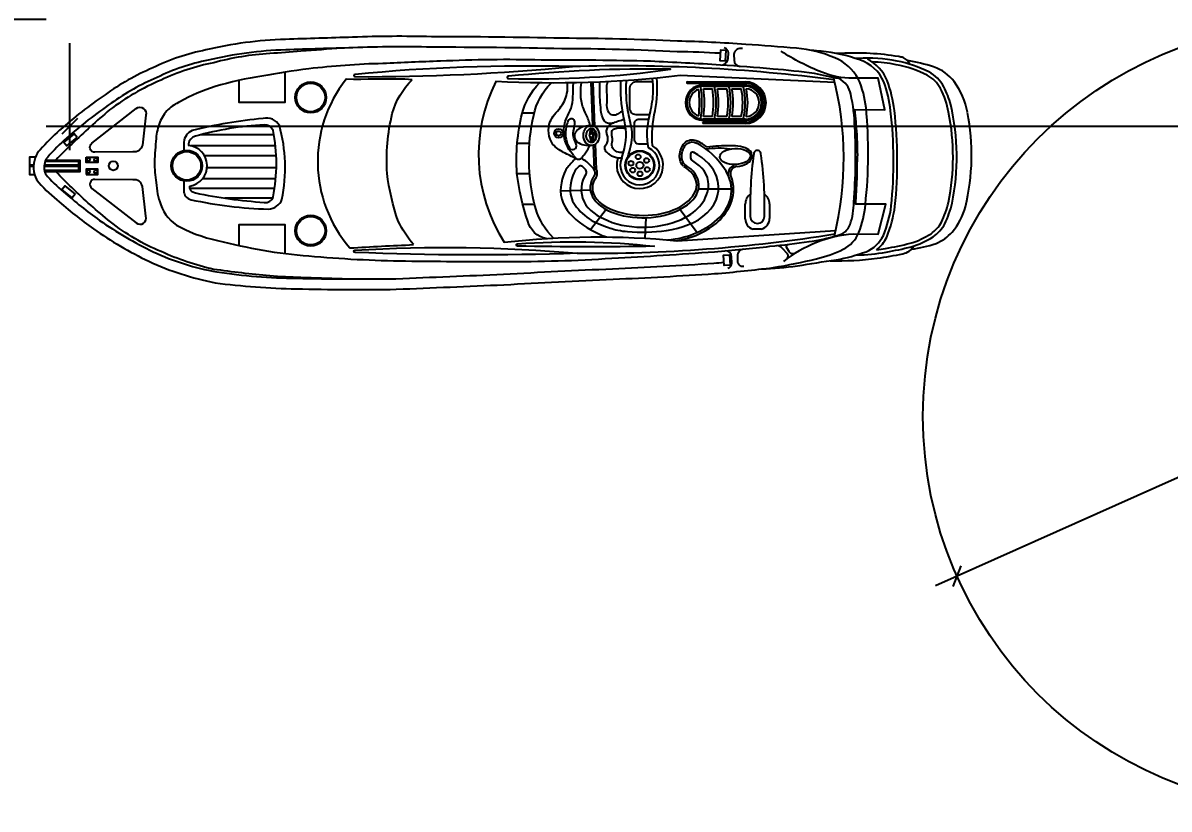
# Model space of a CAD drawing. Header units: millimetres. Extents: x 4 to 2106212, y -117026 to 198097.
# Drawn here: x 752254 to 781448, y 94027 to 114038 of the extents above; entities that cross this region are included whole.
import ezdxf

# ---------------------------------------------------------------- set-up
doc = ezdxf.new("R2010")
doc.units = ezdxf.units.MM
doc.layers.add('船', color=252, linetype='Continuous')
doc.styles.add('hztxt', font='ros1.shx', dxfattribs={"width": 0.8, "bigfont": 'hztxt.shx'})
doc.dimstyles.new('DIM-400', dxfattribs={"dimscale": 400, "dimtxt": 3, "dimasz": 1, "dimexe": 1.5, "dimexo": 1.5, "dimgap": 0.5, "dimtad": 1, "dimdec": 0, "dimzin": 0, "dimdsep": 46, "dimtxsty": 'hztxt', "dimblk": 'OBLIQUE', "dimcen": 0, "dimdle": 1.5, "dimclrd": 9, "dimclre": 9, "dimclrt": 6, "dimadec": 0, "dimazin": 0, "dimtfac": 1, "dimtdec": 0, "dimtix": 1, "dimtofl": 0, "dimtmove": 2, "dimatfit": 0, "dimfxl": 5, "dimtolj": 1, "dimtzin": 0, "dimarcsym": 0})

# ---------------------------------------------------------------- blocks, each defined once
blk = doc.blocks.new('_Oblique')
at = {"color": 0, "linetype": 'ByBlock', "lineweight": -2}
blk.add_line((-0.5, -0.5), (0.5, 0.5), dxfattribs=at)
blk = doc.blocks.new('*D27')
at = {"color": 9, "lineweight": -2, "transparency": 16777216}
for p, q in [((750725, 117723), (750725, 113523)), ((752844, 117123), (750125, 117123)), ((752844, 114123), (750125, 114123))]:
    blk.add_line(p, q, dxfattribs=at)
at = {"layer": 'Defpoints', "color": 0, "transparency": 16777216}
for p in [(753444, 117123), (750725, 114123), (753444, 114123)]:
    blk.add_point(p, dxfattribs=at)
at = {"color": 9, "lineweight": -2, "transparency": 16777216, "xscale": 400, "yscale": 400, "zscale": 400}
for p, rotation in [((750725, 117123), 90), ((750725, 114123), 270)]:
    blk.add_blockref('_Oblique', p, dxfattribs=dict(at, rotation=rotation))
at = {"color": 6, "transparency": 16777216, "insert": (749925, 115623), "char_height": 1200, "attachment_point": 5, "rotation": 90, "style": 'hztxt'}
blk.add_mtext('\\A1;3000', dxfattribs=at)
blk = doc.blocks.new('*U17')
at = {"layer": '船', "color": 252}
for p, q in [((-92, 11892), (-92, 12000)), ((-60, 11891), (-60, 12000)), ((-92, 10750), (-92, 11624)), ((-60, 10750), (-60, 11622)), ((-652, 5753), (-652, 7909)), ((435, 5731), (435, 7884)), ((715, 5769), (715, 7641)), ((-403, 5725), (-403, 7589)), ((-127, 5709), (-127, 7475)), ((177, 5712), (177, 7536)), ((-896, 5802), (-896, 7025)), ((-1056, -868), (-1056, -569)), ((-276, -741), (-276, -419)), ((495, -737), (495, -427)), ((1267, -861), (1267, -553)), ((-697, -2289), (-717, -1529)), ((-1185, -2690), (-1700, -2294)), ((669, -2277), (514, -2307)), ((651, -2321), (521, -2346)), ((725, -2277), (881, -2301)), ((744, -2319), (875, -2340)), ((949, -2349), (2049, -2307)), ((-181, -2393), (451, -2368)), ((-169, -2448), (481, -2422)), ((529, -2365), (873, -2352)), ((595, -2418), (822, -2409)), ((925, -2405), (2051, -2362)), ((-1395, -3701), (-1918, -3677)), ((-1182, -4575), (-1769, -5011)), ((2031, -4759), (2031, -6234)), ((2063, -4759), (2063, -6234)), ((-663, -5046), (-657, -5883)), ((1006, -6234), (1006, -5161)), ((1037, -6234), (1037, -5161))]:
    blk.add_line(p, q, dxfattribs=at)
for points in [[(146, 11845), (146, 12000), (-293, 12000), (-293, 11867)], [(74, 11586), (74, 10719), (-226, 10719), (-226, 11608)], [(42, 11598), (42, 10750), (-194, 10750), (-194, 11615)], [(-2103, 6658), (-1570, 6658), (-1570, 5497), (-2305, 5497)], [(2309, 5497), (1542, 5497), (1542, 6658), (2102, 6658)], [(1084, -6234), (1084, -5161)], [(1116, -6234), (1116, -5161)], [(1179, -5396), (1179, -5173)], [(1890, -5173), (1890, -5396)], [(1952, -5161), (1952, -6234)], [(1984, -5161), (1984, -6234)], [(1179, -5766), (1179, -5523)], [(1890, -5523), (1890, -5766)], [(1179, -6131), (1179, -5894)], [(1890, -5894), (1890, -6131)], [(-1420, -6235), (-1047, -6235)], [(-1684, -6650), (-1684, -6426)], [(-1044, -6854), (-1413, -6854)]]:
    blk.add_lwpolyline(points, dxfattribs=at)
for points in [[(-2196, -8732, 0.192321), (-1771, -9125, 0.082859), (-1059, -9293, 0.052694), (1399, -9310, 0.08069), (2141, -9114, 0.17216), (2673, -8517, 0.085071), (2917, -7543, 0.010341), (3012, -6248, 0.016897), (3097, -4506, 0.012252), (3173, -1568, 0.004892), (3213, 1757, 0.016126), (3198, 3767, 0.001148), (3145, 5480, 0.051196), (2875, 7505, 0.067027), (2418, 8859, 0.056543), (1735, 10073, 0.030538), (834, 11229, 0.030115), (332, 11726, 0.119572), (131, 11851, 0.208183), (-425, 11815, 0.058862), (-942, 11298, 0.022282), (-1681, 10370, 0.037376), (-2504, 8958, 0.059327), (-3050, 7270, 0.029628), (-3204, 5202, 0.009645), (-3216, 2654, 0.000312), (-3101, -87, -0.003686), (-2961, -2867, 0.005005), (-2819, -5454, 0.009754), (-2664, -6953, 0.018511), (-2440, -8048, 0.0573)], [(-1845, -8572, 0.274814), (-1568, -8904, 0.084876), (-1002, -8999, 0.03319), (913, -9025, 0.044814), (1746, -8923, 0.241664), (2146, -8618, -0.015339), (2275, -7995, 0.011087), (2390, -6943, 0.00765), (2492, -5604, 0.003871), (2587, -3820, 0.006192), (2619, -1039, 0.01722), (2589, 1532, 0.006351), (2528, 2995, 0.018942), (2479, 3955, 0.016271), (2394, 4886, 0.015899), (2209, 6079, 0.034253), (1944, 7272, 0.048007), (1559, 8164, 0.051888), (1360, 8469, 0.07556), (1034, 8680, 0.070941), (625, 8772, 0.007805), (19, 8817, 0.027392), (-502, 8772, 0.06953), (-1063, 8656, 0.18969), (-1631, 8165, 0.073943), (-2007, 7063, 0.045396), (-2380, 4734, 0.018934), (-2498, 2262, 0.003995), (-2507, -94, 0.018481), (-2426, -2838, 0.005802), (-2260, -5451, 0.006333), (-2123, -6864, 0.01214), (-2001, -7860, 0.043691)], [(-2222, 3709, -0.03758), (-2300, -1957, -0.018839), (-2277, 3706, -0.974519)], [(2196, 3709, 0.02534), (2452, -1831, 0.03114), (2251, 3706, 0.974519)], [(2150, -198, 0.043262), (2387, -4331, 0.028892), (2205, -201, 0.974519)], [(-2061, -430, -0.047382), (-2123, -3918, -0.0093), (-2116, -433, -0.974519)]]:
    blk.add_lwpolyline(points, format="xyb", close=True, dxfattribs=at)
for points in [[(2790, -5599, 0.010794), (2830, -4497, 0.012283), (2906, -1565, 0.0049), (2946, 1761, 0.016162), (2931, 3758, 0.001149), (2878, 5471, -0.000811), (2878, 5472, 0.051344), (2614, 7448, 0.067708), (2174, 8747, 0.057023), (1517, 9919, 0.030584), (634, 11051, 0.030577), (147, 11533, 0.132389), (44, 11597, 0.196715), (-282, 11587, 0.056911), (-736, 11128, 0.022345), (-1462, 10215, 0.037229), (-2263, 8844, 0.065316), (-2775, 7226, 0.034966), (-2936, 5197, 0.009636), (-2948, 2662, 0.000311), (-2833, -74, -0.003683), (-2694, -2855, 0.005), (-2552, -5434, 0.00171), (-2529, -5696)], [(-2954, 4037, 0.001665), (-2919, 5083, -0.013305), (-2875, 5877, -0.013062), (-2709, 7305, -0.051507), (-2256, 8647, -0.069894), (-1496, 9936, -0.028779), (-628, 10915, -0.02642), (-226, 11319, -0.02642)], [(2923, 4038, -0.007131), (2848, 5083, -0.013734), (2785, 5877, 0.050983), (2551, 7305, 0.059539), (2109, 8647, 0.062193), (1349, 9956, 0.018607), (481, 10915, 0.026737), (74, 11324)], [(-1358, 9036), (-601, 9121, 0.420856), (-431, 9362), (-419, 10330, 0.738336), (-648, 10407), (-1529, 9280, 0.739038), (-1358, 9036, 3.844907)], [(1212, 9036), (455, 9121, -0.420856), (284, 9362), (272, 10330, -0.738336), (501, 10407), (1383, 9280, -0.739038), (1212, 9036, -3.844907)], [(-462, 8066), (-709, 8066, 0.353176), (-936, 7883, 0.045768), (-1176, 5913, 0.302709), (-929, 5566, 0.119605), (953, 5632, 0.325088), (1132, 6046, 0.038785), (825, 7856, 0.271661), (529, 8066), (313, 8066)], [(-728, 7859), (-765, 7773, 0.033241), (-1005, 6016, 0.377104), (-864, 5789, 0.09623), (828, 5789, 0.273017), (972, 6021, 0.054207), (680, 7770, 0.285421), (486, 7951), (444, 7950)], [(-732, 7850, -0.272855), (-606, 7914), (-589, 7914)], [(2119, 2249), (2133, 2436, -0.002848), (2128, 3932, 0.359121), (-2164, 3839, -0.002439), (-2080, 2220), (-2080, 2219)], [(-2080, 2219, -0.042364), (-1485, 2610, -0.050731), (-266, 2889, -0.074951), (1258, 2756, -0.131871), (2119, 2249, -0.624328)], [(2049, -8517), (2222, -4577, -0.042807), (2073, 118, 0.264766), (-2020, -94, -0.053572), (-1983, -4503), (-1722, -8537)], [(-1924, -1174, -0.300716), (-1485, -697, -0.050731), (-266, -418, -0.074951), (1258, -551, -0.127388), (2036, -991, -0.624328)], [(-1913, -1354, -0.130906), (-1173, -899, -0.068666), (69, -728, -0.066905), (1214, -850, -0.15432), (2034, -1291, -0.102278)], [(110, -1929, 0.11852), (59, -1859)], [(-381, -2355, 0.4732), (-119, -2341, 0.074396), (97, -2098, 0.060015), (115, -2057, 0.060015)], [(-421, -2392, 0.317045), (-169, -2448, 0.317045)], [(481, -3756), (481, -3521, -0.410961), (584, -3413), (1001, -3413, -0.442082), (1114, -3530), (1113, -3778)], [(1225, -3803), (1225, -3456, -0.442089), (1402, -3295), (1909, -3295, -0.438787), (2070, -3496), (2070, -3881)], [(-80, -4654, -0.233956), (235, -4566, -0.168876), (541, -4722, -0.269477), (556, -5021, -0.269477)], [(-43, -4695, -0.235042), (226, -4620, -0.166668), (498, -4756, -0.263842), (507, -4996, -0.82603)], [(75, -4868, -0.15585), (186, -4847, -0.131968), (271, -4868, -0.29627), (275, -4920, -0.209719)], [(-2679, -5790, 0.34058), (-2541, -5893), (-2391, -5887, 0.407011), (-2236, -5725, 0.980624)], [(2942, -5694, -0.34058), (2804, -5797), (2654, -5791, -0.277987), (2489, -5663, -0.277987)], [(-2639, -6201, -0.446629), (-2501, -6043), (-2352, -6045, -0.407011), (-2191, -6202, -0.980624)], [(2909, -6162, 0.484081), (2764, -5947), (2614, -5949, 0.407011), (2454, -6106, 0.980624)], [(-2700, -6651, 0.017721), (-2623, -7561, -0.010616), (-2469, -8553, 0.03964), (-2260, -9315, 0.181904), (-1847, -9753, 0.065618), (-1096, -9953, 0.054443), (1324, -9938, 0.053321), (2064, -9764, 0.211406), (2622, -9156, 0.058348), (2842, -8171, 0.002016), (2864, -7919)], [(-2445, -7290, 0.38077), (-2315, -7309), (-2177, -7182, 0.233822), (-2105, -7036, 1.332745)], [(-2304, -7496, -0.458631), (-2256, -7355), (-2159, -7293, -0.499288), (-2074, -7321, -1.332745)], [(-1809, -8987), (-1811, -9616), (-1050, -9816), (-1050, -9049, -0.008573), (-404, -9086, -0.020193), (212, -9099, 0.002111), (727, -9084, 0.006341), (1361, -9024), (1354, -9790), (2157, -9616), (2157, -8975, -0.095069), (2309, -8182, -0.048005), (2843, -7145, 3.403026)], [(-2491, -8394, 0.037954), (-2426, -9597, 0.020014), (-2311, -10248, 0.020014)], [(2681, -10254, 0.041021), (2705, -10145, 0.05466), (2788, -8675, 0.000223), (2786, -8558)], [(1476, -11469, 0.053655), (1940, -11291, 0.14991), (2318, -10912, 0.070882), (2591, -10100, 0.0701), (2659, -9113, 0.031662), (2662, -9037)], [(-2341, -9073, 0.045512), (-2269, -9825, 0.020521), (-2135, -10460, 0.075815), (-1879, -11019, 0.114138), (-1552, -11317, 0.051879), (-1025, -11503, 0.10809), (1476, -11469, 0.10809)], [(-2213, -9577, 0.111916), (-1886, -9839, 0.065966), (-1106, -10047, 0.054479), (1335, -10032, 0.053587), (2098, -9852, 0.172176), (2644, -9345, 0.140212)], [(-2212, -9579, 0.014257), (-2176, -9808, 0.020505), (-2043, -10436, 0.075496), (-1801, -10966, 0.112912), (-1508, -11233, 0.051408), (-1004, -11411, 0.100076), (1288, -11414, 0.081884)], [(1288, -11414, 0.072509), (1896, -11207, 0.149374), (2234, -10869, 0.070899), (2498, -10081, 0.044955), (2572, -9466)], [(-2195, -10465, 0.048909), (-2052, -11093, 0.103348), (-1763, -11506, 0.102809), (-1114, -11843, 0.108154), (1283, -11895, 0.089228)], [(1288, -11894, 0.110161), (2070, -11558, 0.148467), (2443, -11033, 0.040934), (2606, -10364)]]:
    blk.add_lwpolyline(points, format="xyb", dxfattribs=at)
for points in [[(-797, 10833), (-891, 10910), (-678, 11171), (-584, 11094)], [(650, 10783), (744, 10860), (532, 11121), (437, 11045)], [(-293, 10553), (-293, 10253), (-158, 10253), (-158, 10553)], [(146, 10553), (146, 10253), (12, 10253), (12, 10553)], [(-2601, -5847), (-2611, -5701), (-2347, -5684), (-2337, -5829)], [(2864, -5751), (2874, -5605), (2609, -5587), (2600, -5733)]]:
    blk.add_lwpolyline(points, close=True, dxfattribs=at)
for centre, radius in [((-224, 10493), 39.4), ((81, 10493), 39.4), ((-224, 10313), 39.4), ((81, 10313), 39.4), ((-73, 9863), 116), ((-74, 7992), 394), ((-74, 7992), 363), ((-1725, 4833), 394), ((-1725, 4833), 363), ((1667, 4833), 394), ((1667, 4833), 363), ((750, -1481), 115), ((750, -1481), 60.2), ((698, -2314), 46.9), ((-61, -3550), 372), ((-61, -3550), 356), ((-277, -3553), 61.6), ((-185, -3368), 61.6), ((-61, -3550), 88.8), ((-10, -3323), 61.6), ((156, -3505), 61.6), ((-168, -3738), 61.6), ((61, -3721), 61.6)]:
    blk.add_circle(centre, radius, dxfattribs=at)
for centre, radius, start, end in [((-74, 7992), 520, 188.6275, 355.3521), ((36919, -2309), 39220, 179.4859, 189.1088), ((-39409, -3039), 41879, 352.5053, 1.6533), ((-61, -3550), 592, 71.8338, 326.9852), ((-61, -3550), 498, 67.868, 334.1039), ((1534, -5161), 450, 0, 180), ((1534, -5161), 418, 0, 180), ((1534, -5161), 355, 18.462, 161.538), ((2047, -4759), 15.7, 0, 180), ((-1665, -5565), 2038, 351.9211, 9.0998), ((1021, -5161), 15.7, 0, 180), ((1534, -2289), 2843, 261.6236, 278.3764), ((1534, -2289), 2906, 262.9742, 277.0258), ((1534, -2289), 2780, 263.0343, 276.9657), ((-4085, -5768), 4518, 358.8508, 6.4817), ((1534, -3481), 2011, 257.9895, 282.0105), ((1534, -3481), 1948, 259.4849, 280.5151), ((1534, -3481), 2074, 260.13, 279.87), ((-286, -6051), 252, 8.0145, 96.0139), ((1534, -3920), 1943, 257.5652, 282.4348), ((1534, -3920), 1880, 259.1023, 280.8977), ((-286, -6051), 197, 8.0145, 96.0139), ((1534, -3920), 2006, 259.7939, 280.2061), ((-1432, -6497), 262, 87.3011, 164.289), ((-1362, -6543), 180, 90, 270), ((-1098, -16042), 9683, 82.1262, 91.562), ((-1047, -6543), 308, 35.541, 90), ((1534, -6234), 529, 180, 0), ((1534, -6234), 497, 180, 0), ((1534, -6234), 450, 180, 0), ((1534, -4521), 1712, 255.8548, 284.1452), ((1534, -6234), 418, 180, 0), ((1534, -4521), 1649, 257.553, 282.447), ((1534, -6234), 355, 184.2079, 355.7921), ((1534, -4521), 1775, 258.4801, 281.5199), ((-1413, -6572), 282, 196.0917, 270), ((-1093, 2613), 9341, 268.3516, 278.1346), ((228, -6542), 91.4, 270, 90), ((-1053, -6536), 318, 271.6761, 323.987), ((-5107, -9254), 3308, 4.6292, 38.2236), ((119, -358), 8384, 256.3027, 284.2355), ((-1923, -10180), 394, 189.9258, 240.7942), ((2400, -10144), 302, 291.8513, 338.4842)]:
    blk.add_arc(centre, radius, start, end, dxfattribs=at)
for centre, major_axis, ratio, start_param, end_param in [((698, -2266), (26, -385), 0.64807, 1.506235, 4.689786), ((-601, -3670), (-47, 1385), 0.573037, -0.3399, 3.860158), ((698, -2314), (-255, -4), 0.793255, -3.141592653589793, 3.141592653589793)]:
    blk.add_ellipse(centre, major_axis=major_axis, ratio=ratio, start_param=start_param, end_param=end_param, dxfattribs=at)
blk.add_ellipse((164, -5976), major_axis=(-16, 389), ratio=0.522227, dxfattribs=at)
for points in [[(110, -1929), (268, -1608), (473, -1337), (1052, -1264), (1401, -1518), (1763, -1693), (2036, -1705)], [(186, -1863), (400, -1711), (1142, -1681), (1395, -1801), (1679, -1844), (2038, -1856)], [(472, -1707), (727, -1653), (983, -1692), (1116, -1766), (1093, -1876), (995, -1896), (760, -1853), (584, -1883), (390, -1927), (339, -1822), (472, -1707)], [(-294, -2173), (-257, -2190), (-155, -2154), (-108, -2103), (-77, -2027), (-92, -1993)], [(1024, -2884), (1008, -2723), (1150, -2603), (1409, -2553), (1940, -2527), (2058, -2530)], [(120, -3086), (124, -2989), (153, -2876), (198, -2790), (254, -2725), (342, -2659), (433, -2666), (485, -2704), (592, -2737), (692, -2725), (786, -2704), (893, -2724), (962, -2780), (1024, -2884), (1070, -3009), (1092, -3080), (1113, -3148)], [(1315, -3112), (1260, -3008), (1213, -2902), (1273, -2766), (1545, -2713), (1893, -2709), (2010, -2716), (2068, -2736)], [(145, -3240), (732, -3354), (1207, -3269), (1724, -3206), (2096, -3206)]]:
    blk.add_spline(points, degree=3, dxfattribs=at)
for points, knots in [([(59, -1859), (11, -1814), (-107, -1712), (-191, -1652), (-414, -1536), (-713, -1529), (-1013, -1529), (-1245, -1706), (-1629, -2126), (-1808, -2475), (-1877, -2686), (-1880, -2698), (-1884, -2711)], [2.846441, 2.846441, 2.846441, 2.846441, 2.990261, 2.990261, 3.141593, 3.141593, 3.141593, 3.580364, 3.580364, 4.019134, 4.019134, 4.046654, 4.046654, 4.046654, 4.046654]), ([(-566, -1782), (-798, -1762), (-944, -1801), (-1212, -1996), (-1367, -2163), (-1545, -2458), (-1622, -2693), (-1697, -2892), (-1734, -3078), (-1773, -3551), (-1773, -3900), (-1654, -4619), (-1539, -4990), (-1002, -5536), (-682, -5623), (-130, -5429), (103, -5216), (275, -4920)], [3.147514, 3.147514, 3.147514, 3.147514, 3.45455, 3.45455, 3.761587, 3.761587, 4.068623, 4.068623, 4.37566, 4.37566, 4.989733, 4.989733, 5.735714, 5.735714, 6.481696, 6.481696, 6.927739, 6.927739, 6.927739, 6.927739]), ([(-294, -2173), (-461, -2052), (-756, -2009), (-1221, -2245), (-1356, -2470), (-1724, -3323), (-1678, -4158), (-1194, -5075), (-845, -5337), (-177, -5256), (-55, -5032), (75, -4868)], [-0.367594, -0.367594, -0.367594, -0.367594, 0.257255, 0.257255, 0.882103, 0.882103, 2.277864, 2.277864, 3.184075, 3.184075, 3.889335, 3.889335, 3.889335, 3.889335]), ([(186, -1863), (152, -1891), (88, -1926), (91, -2063), (244, -2140), (350, -2236), (433, -2275), (446, -2281)], [0, 0, 0, 0, 0.00702284, 0.01287079, 0.02179509, 0.03700693, 0.03997578, 0.03997578, 0.03997578, 0.03997578]), ([(950, -2285), (1049, -2259), (1224, -2193), (1476, -2063), (1760, -2032), (1960, -2050), (2042, -2059)], [0.07194734, 0.07194734, 0.07194734, 0.07194734, 0.08982108, 0.10451724, 0.12676268, 0.14266988, 0.14266988, 0.14266988, 0.14266988]), ([(-408, -2403), (-607, -2289), (-817, -2328), (-1276, -2817), (-1415, -3518), (-1167, -4676), (-809, -5053), (-349, -4966), (-204, -4854), (-90, -4667)], [-0.3399, -0.3399, -0.3399, -0.3399, 0.518013, 0.518013, 1.873476, 1.873476, 3.228939, 3.228939, 3.860158, 3.860158, 3.860158, 3.860158]), ([(882, -2311), (881, -2248), (784, -2172), (563, -2196), (498, -2279), (537, -2406), (662, -2466), (840, -2414), (883, -2358), (882, -2311)], [-3.141593, -3.141593, -3.141593, -3.141593, -1.459225, -1.459225, 0.223142, 0.223142, 1.905509, 1.905509, 3.141593, 3.141593, 3.141593, 3.141593]), ([(270, -3130), (267, -3088), (262, -2993), (327, -2885), (440, -2822), (579, -2866), (714, -2828), (864, -2843), (887, -2980), (902, -3089), (886, -3165), (879, -3194)], [0.00070123, 0.00070123, 0.00070123, 0.00070123, 0.00865308, 0.01860273, 0.02265817, 0.03257423, 0.04377788, 0.05027173, 0.05748162, 0.06657612, 0.07211418, 0.07211418, 0.07211418, 0.07211418]), ([(127, -3089), (470, -3191), (693, -3238), (1239, -3119), (1558, -3063), (1933, -3061), (2010, -3063), (2086, -3064)], [0, 0, 0, 0, 0.0550678, 0.0550678, 0.1101356, 0.1101356, 0.1245959, 0.1245959, 0.1245959, 0.1245959]), ([(387, -3768), (533, -3749), (839, -3711), (1312, -3827), (1754, -3907), (2039, -3884), (2149, -3875)], [0.0009863, 0.0009863, 0.0009863, 0.0009863, 0.0287123, 0.0593168, 0.0928764, 0.1137579, 0.1137579, 0.1137579, 0.1137579]), ([(436, -3873), (743, -3840), (1020, -3876), (1605, -3989), (1893, -4006), (2158, -3985)], [0.0032436, 0.0032436, 0.0032436, 0.0032436, 0.063275, 0.063275, 0.1137579, 0.1137579, 0.1137579, 0.1137579]), ([(-1960, -4250), (-1952, -4316), (-1943, -4382), (-1871, -4855), (-1683, -5320), (-1031, -5893), (-584, -5982), (114, -5536), (353, -5283), (507, -4996)], [4.985692, 4.985692, 4.985692, 4.985692, 5.104362, 5.104362, 5.865381, 5.865381, 6.430538, 6.430538, 6.927739, 6.927739, 6.927739, 6.927739]), ([(-1981, -4482), (-1921, -4809), (-1808, -5142), (-1364, -5720), (-1007, -5972), (-468, -5923), (-338, -5876), (-307, -5855)], [5.11807, 5.11807, 5.11807, 5.11807, 5.691356, 5.691356, 6.239489, 6.239489, 6.418204, 6.418204, 6.418204, 6.418204]), ([(-91, -6024), (-83, -6115), (-57, -6213), (67, -6425), (245, -6450), (416, -6216), (442, -6019), (433, -5859)], [1.638359, 1.638359, 1.638359, 1.638359, 2.363251, 2.363251, 3.720206, 3.720206, 4.993613, 4.993613, 4.993613, 4.993613])]:
    blk.add_open_spline(points, degree=3, knots=knots, dxfattribs=at)
for points in [[(-92, -1993), (-164, -1901), (-314, -1820), (-566, -1782)], [(405, -5258), (462, -5182), (512, -5103), (555, -5022)]]:
    blk.add_open_spline(points, degree=3, dxfattribs=at)
blk = doc.blocks.new('*U19')
at = {"color": 0, "linetype": 'ByBlock', "lineweight": -2, "transparency": 16777216}
blk.add_blockref('*U17', (0, 0), dxfattribs=at)
blk = doc.blocks.new('*D36')
at = {"layer": 'Defpoints', "color": 9, "lineweight": -2, "transparency": 16777216}
blk.add_line((794861, 108342), (775497, 99711), dxfattribs=at)
at = {"layer": 'Defpoints', "color": 0, "transparency": 16777216}
for p in [(794313, 108098), (776045, 99956)]:
    blk.add_point(p, dxfattribs=at)
at = {"layer": 'Defpoints', "color": 9, "lineweight": -2, "transparency": 16777216, "xscale": 400, "yscale": 400, "zscale": 400}
for p, rotation in [((794313, 108098), 24.02255749481149), ((776045, 99956), 204.0225574948115)]:
    blk.add_blockref('_Oblique', p, dxfattribs=dict(at, rotation=rotation))
at = {"layer": 'Defpoints', "color": 6, "transparency": 16777216, "insert": (784854, 104757), "char_height": 1200, "attachment_point": 5, "rotation": 24.0226, "style": 'hztxt'}
blk.add_mtext('\\A1;∅20000', dxfattribs=at)
blk = doc.blocks.new('*D40')
at = {"color": 9, "lineweight": -2, "transparency": 16777216}
for p, q in [((753444, 113523), (753444, 110803)), ((823519, 113523), (823519, 110803)), ((824119, 111403), (752844, 111403))]:
    blk.add_line(p, q, dxfattribs=at)
at = {"layer": 'Defpoints', "color": 0, "transparency": 16777216}
for p in [(753444, 114123), (823519, 114123), (753444, 111403)]:
    blk.add_point(p, dxfattribs=at)
at = {"color": 9, "lineweight": -2, "transparency": 16777216, "xscale": 400, "yscale": 400, "zscale": 400, "rotation": 180}
blk.add_blockref('_Oblique', (753444, 111403), dxfattribs=at)
at = {"color": 9, "lineweight": -2, "transparency": 16777216, "xscale": 400, "yscale": 400, "zscale": 400}
blk.add_blockref('_Oblique', (823519, 111403), dxfattribs=at)
at = {"color": 6, "transparency": 16777216, "insert": (788482, 112203), "char_height": 1200, "attachment_point": 5, "style": 'hztxt'}
blk.add_mtext('\\A1;70075', dxfattribs=at)

msp = doc.modelspace()

# ---------------------------------------------------------------- linework, layer by layer
at = {"layer": 'Defpoints'}
msp.add_circle((785179.3375, 104026.5832), 10000, dxfattribs=at)

# ---------------------------------------------------------------- block references
at = {"color": 0, "linetype": 'ByBlock', "rotation": 89.99999970068566}
msp.add_blockref('*U19', (764418.1296, 110474.7211), dxfattribs=at)

# ---------------------------------------------------------------- dimensions: what is measured, and where the dimension line sits
dim = msp.add_linear_dim(base=(750724.6204, 114122.564), p1=(753444.0597, 117122.564), p2=(753444.0597, 114122.564), angle=89.9999997, dimstyle='DIM-400')
dim.commit()
dim.dimension.update_dxf_attribs({"geometry": '*D27', "text_midpoint": (749924.6204, 115622.564)})
dim = msp.add_linear_dim(base=(753444.0602, 111403.4562), p1=(823519.0591, 114122.5642), p2=(753444.0602, 114122.5642), dimstyle='DIM-400')
dim.commit()
dim.dimension.update_dxf_attribs({"geometry": '*D40', "text_midpoint": (788481.5597, 112203.4562)})
at = {"layer": 'Defpoints'}
dim = msp.add_diameter_dim_2p(p1=(794313.19, 108097.546), p2=(776045.485, 99955.6205), dimstyle='DIM-400', dxfattribs=at)
dim.commit()
dim.dimension.update_dxf_attribs({"geometry": '*D36', "text_midpoint": (784853.6605, 104757.2914)})

doc.saveas('drawing.dxf')
